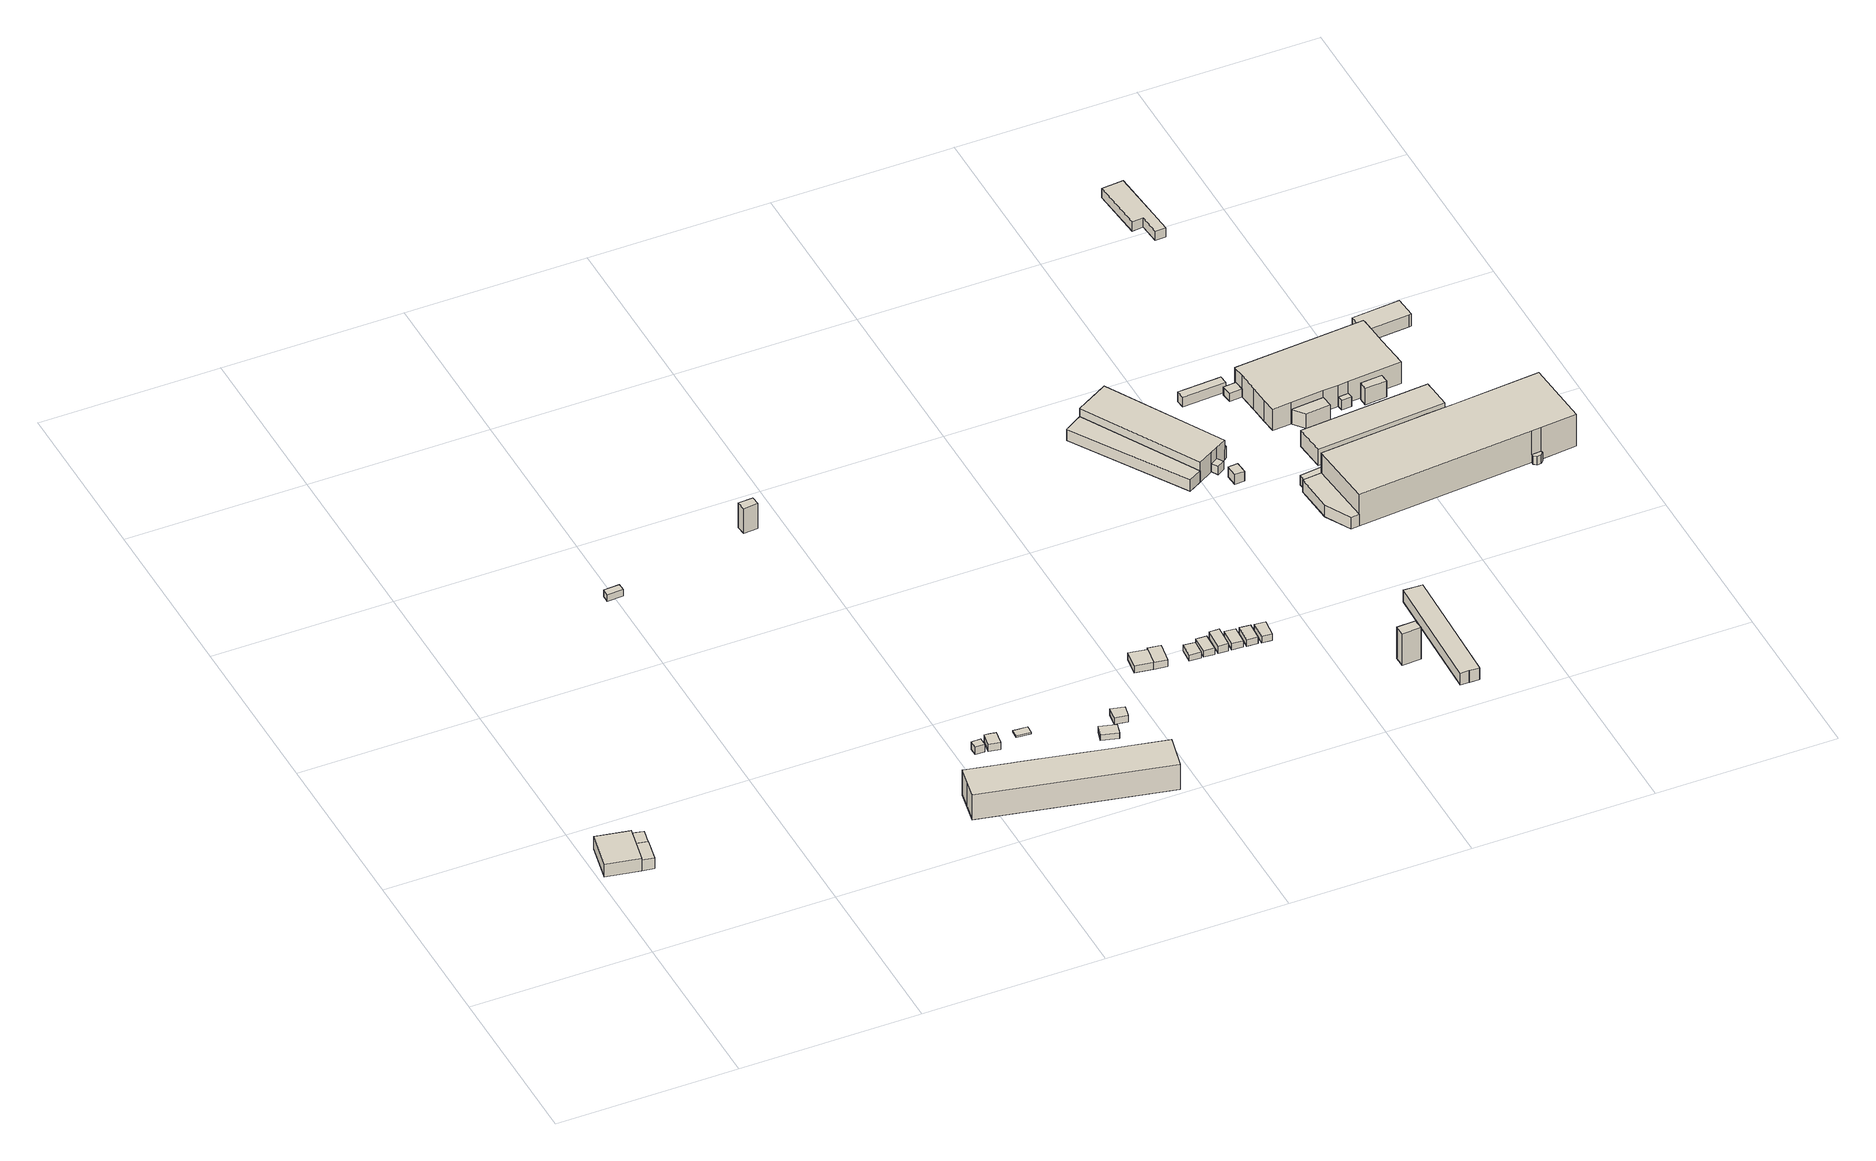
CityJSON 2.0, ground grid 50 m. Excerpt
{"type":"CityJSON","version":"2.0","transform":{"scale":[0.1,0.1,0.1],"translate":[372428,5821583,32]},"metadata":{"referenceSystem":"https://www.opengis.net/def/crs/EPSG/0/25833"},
"CityObjects":{
"building1":{"type":"Building","attributes":{"Gemeindeschluessel":"11000005","function":"31001_2020"},"address":[{"country":"Germany","locality":"Berlin","thoroughfareNumber":"694 (2)","thoroughfareName":"Heerstraße"}],"children":["building1-1","building1-2"]},
"building1-1":{"type":"BuildingPart","attributes":{"BezugspunktDach":"2200","measuredHeight":4.59,"storeysAboveGround":1},"parents":["building1"],"geometry":[{"type":"MultiSurface","lod":"1","boundaries":[[[0,1,2,3]],[[4,5,6,7]],[[4,7,3,2]],[[5,4,2,1]],[[8,9,10,6,5,1,0]],[[7,6,0,3]],[[6,10,9,8]]]}]},
"building1-2":{"type":"BuildingPart","attributes":{"BezugspunktDach":"2200","measuredHeight":3.49,"storeysAboveGround":1},"parents":["building1"],"geometry":[{"type":"Solid","lod":"1","boundaries":[[[[11,12,9,8]],[[10,13,14,6]],[[13,10,9,12]],[[14,13,12,11]],[[6,14,11,8]],[[10,6,8,9]]]]}]},
"building2":{"type":"Building","attributes":{"Gemeindeschluessel":"11000005","BezugspunktDach":"2200","function":"51009_1610","measuredHeight":2.95,"storeysAboveGround":0},"address":[{"country":"Germany","locality":"Berlin"}],"geometry":[{"type":"Solid","lod":"1","boundaries":[[[[15,16,17,18]],[[19,20,21,22]],[[19,22,18,17]],[[20,19,17,16]],[[21,20,16,15]],[[22,21,15,18]]]]}]},
"building3":{"type":"Building","attributes":{"Gemeindeschluessel":"11000005","BezugspunktDach":"2200","function":"31001_2140","measuredHeight":2.06,"storeysAboveGround":1},"address":[{"country":"Germany","locality":"Berlin","thoroughfareNumber":"694 (5)","thoroughfareName":"Heerstraße"}],"geometry":[{"type":"Solid","lod":"1","boundaries":[[[[23,24,25,26]],[[27,28,29,30]],[[27,30,26,25]],[[28,27,25,24]],[[29,28,24,23]],[[30,29,23,26]]]]}]},
"building4":{"type":"Building","attributes":{"Gemeindeschluessel":"11000005","BezugspunktDach":"2200","function":"31001_1000","measuredHeight":2.37,"storeysAboveGround":1},"address":[{"country":"Germany","locality":"Berlin","thoroughfareNumber":"3 (1)","thoroughfareName":"An der Spitze"}],"geometry":[{"type":"Solid","lod":"1","boundaries":[[[[31,32,33,34]],[[35,36,37,38]],[[35,38,34,33]],[[36,35,33,32]],[[37,36,32,31]],[[38,37,31,34]]]]}]},
"building5":{"type":"Building","attributes":{"Gemeindeschluessel":"11000005","BezugspunktDach":"2200","function":"31001_1000","measuredHeight":2.95,"storeysAboveGround":1},"address":[{"country":"Germany","locality":"Berlin","thoroughfareNumber":"3 (2)","thoroughfareName":"An der Spitze"}],"geometry":[{"type":"Solid","lod":"1","boundaries":[[[[39,40,41,42,43]],[[44,45,46,47,48]],[[44,48,43,42]],[[45,44,42,41]],[[46,45,41,40]],[[47,46,40,39]],[[48,47,39,43]]]]}]},
"building6":{"type":"Building","attributes":{"Gemeindeschluessel":"11000005","BezugspunktDach":"2200","function":"31001_1010","measuredHeight":8.96,"storeysAboveGround":2},"address":[{"country":"Germany","locality":"Berlin","thoroughfareNumber":"3, 4, 5","thoroughfareName":"An der Spitze"}],"geometry":[{"type":"Solid","lod":"1","boundaries":[[[[49,50,51,52,53,54,55,56,57,58,59,60]],[[61,62,63,64,65,66,67,68,69,70,71,72]],[[61,72,60,59]],[[62,61,59,58]],[[63,62,58,57]],[[64,63,57,56]],[[65,64,56,55]],[[66,65,55,54]],[[67,66,54,53]],[[68,67,53,52]],[[69,68,52,51]],[[70,69,51,50]],[[71,70,50,49]],[[72,71,49,60]]]]}]},
"building7":{"type":"Building","attributes":{"Gemeindeschluessel":"11000005","BezugspunktDach":"2200","function":"31001_1000","measuredHeight":0.427,"storeysAboveGround":1},"address":[{"country":"Germany","locality":"Berlin","thoroughfareNumber":"3 (3)","thoroughfareName":"An der Spitze"}],"geometry":[{"type":"Solid","lod":"1","boundaries":[[[[73,74,75,76]],[[77,78,79,80]],[[77,80,76,75]],[[78,77,75,74]],[[79,78,74,73]],[[80,79,73,76]]]]}]},
"building8":{"type":"Building","attributes":{"Gemeindeschluessel":"11000005","BezugspunktDach":"2200","function":"31001_2140","measuredHeight":7.92,"storeysAboveGround":1},"address":[{"country":"Germany","locality":"Berlin","thoroughfareNumber":"694 (4)","thoroughfareName":"Heerstraße"}],"geometry":[{"type":"Solid","lod":"1","boundaries":[[[[81,82,83,84]],[[85,86,87,88]],[[85,88,84,83]],[[86,85,83,82]],[[87,86,82,81]],[[88,87,81,84]]]]}]},
"building9":{"type":"Building","attributes":{"Gemeindeschluessel":"11000005","BezugspunktDach":"2200","function":"31001_1000","measuredHeight":1.85,"storeysAboveGround":1},"address":[{"country":"Germany","locality":"Berlin","thoroughfareNumber":"3 (4)","thoroughfareName":"An der Spitze"}],"geometry":[{"type":"Solid","lod":"1","boundaries":[[[[89,90,91,92]],[[93,94,95,96]],[[93,96,92,91]],[[94,93,91,90]],[[95,94,90,89]],[[96,95,89,92]]]]}]},
"building10":{"type":"Building","attributes":{"Gemeindeschluessel":"11000005","BezugspunktDach":"2200","function":"31001_1000","measuredHeight":2.04,"storeysAboveGround":1},"address":[{"country":"Germany","locality":"Berlin","thoroughfareNumber":"3 (5)","thoroughfareName":"An der Spitze"}],"geometry":[{"type":"Solid","lod":"1","boundaries":[[[[97,98,99,100]],[[101,102,103,104]],[[101,104,100,99]],[[102,101,99,98]],[[103,102,98,97]],[[104,103,97,100]]]]}]},
"building11":{"type":"Building","attributes":{"Gemeindeschluessel":"11000005","BezugspunktDach":"2200","function":"51009_1610","measuredHeight":2.13,"storeysAboveGround":0},"address":[{"country":"Germany","locality":"Berlin"}],"geometry":[{"type":"Solid","lod":"1","boundaries":[[[[105,106,107,108]],[[109,110,111,112]],[[109,112,108,107]],[[110,109,107,106]],[[111,110,106,105]],[[112,111,105,108]]]]}]},
"building12":{"type":"Building","attributes":{"Gemeindeschluessel":"11000005","BezugspunktDach":"2200","function":"31001_2463","measuredHeight":2.13,"storeysAboveGround":1},"address":[{"country":"Germany","locality":"Berlin","thoroughfareNumber":"6 (1)","thoroughfareName":"An der Spitze"}],"geometry":[{"type":"Solid","lod":"1","boundaries":[[[[113,114,115,116,106,105]],[[110,117,118,119,120,111]],[[110,111,105,106]],[[117,110,106,116]],[[118,117,116,115]],[[119,118,115,114]],[[120,119,114,113]],[[111,120,113,105]]]]}]},
"building13":{"type":"Building","attributes":{"Gemeindeschluessel":"11000005","BezugspunktDach":"2200","function":"51009_1611","measuredHeight":1.83,"storeysAboveGround":0},"address":[{"country":"Germany","locality":"Berlin"}],"geometry":[{"type":"Solid","lod":"1","boundaries":[[[[121,122,123,124]],[[125,126,127,128]],[[125,128,124,123]],[[126,125,123,122]],[[127,126,122,121]],[[128,127,121,124]]]]}]},
"building14":{"type":"Building","attributes":{"Gemeindeschluessel":"11000005","BezugspunktDach":"2200","function":"31001_2463","measuredHeight":1.99,"storeysAboveGround":1},"address":[{"country":"Germany","locality":"Berlin","thoroughfareNumber":"6 (3)","thoroughfareName":"An der Spitze"}],"geometry":[{"type":"Solid","lod":"1","boundaries":[[[[129,130,131,132]],[[133,134,135,136]],[[133,136,132,131]],[[134,133,131,130]],[[135,134,130,129]],[[136,135,129,132]]]]}]},
"building15":{"type":"Building","attributes":{"Gemeindeschluessel":"11000005","BezugspunktDach":"2200","function":"31001_2463","measuredHeight":2.29,"storeysAboveGround":1},"address":[{"country":"Germany","locality":"Berlin","thoroughfareNumber":"6 (4)","thoroughfareName":"An der Spitze"}],"geometry":[{"type":"Solid","lod":"1","boundaries":[[[[137,138,139,140]],[[141,142,143,144]],[[141,144,140,139]],[[142,141,139,138]],[[143,142,138,137]],[[144,143,137,140]]]]}]},
"building16":{"type":"Building","attributes":{"Gemeindeschluessel":"11000005","BezugspunktDach":"2200","function":"31001_2463","measuredHeight":2,"storeysAboveGround":1},"address":[{"country":"Germany","locality":"Berlin","thoroughfareNumber":"6 (5)","thoroughfareName":"An der Spitze"}],"geometry":[{"type":"Solid","lod":"1","boundaries":[[[[145,146,147,148]],[[149,150,151,152]],[[149,152,148,147]],[[150,149,147,146]],[[151,150,146,145]],[[152,151,145,148]]]]}]},
"building17":{"type":"Building","attributes":{"Gemeindeschluessel":"11000005","BezugspunktDach":"2200","function":"31001_2463","measuredHeight":2,"storeysAboveGround":1},"address":[{"country":"Germany","locality":"Berlin","thoroughfareNumber":"6 (6)","thoroughfareName":"An der Spitze"}],"geometry":[{"type":"Solid","lod":"1","boundaries":[[[[153,154,155,156]],[[157,158,159,160]],[[157,160,156,155]],[[158,157,155,154]],[[159,158,154,153]],[[160,159,153,156]]]]}]},
"building18":{"type":"Building","attributes":{"Gemeindeschluessel":"11000005","BezugspunktDach":"2200","function":"31001_2463","measuredHeight":1.92,"storeysAboveGround":1},"address":[{"country":"Germany","locality":"Berlin","thoroughfareNumber":"6 (7)","thoroughfareName":"An der Spitze"}],"geometry":[{"type":"Solid","lod":"1","boundaries":[[[[161,162,163,164]],[[165,166,167,168]],[[165,168,164,163]],[[166,165,163,162]],[[167,166,162,161]],[[168,167,161,164]]]]}]},
"building19":{"type":"Building","attributes":{"Gemeindeschluessel":"11000005","BezugspunktDach":"2200","function":"31001_2463","measuredHeight":10.14,"storeysAboveGround":1},"address":[{"country":"Germany","locality":"Berlin","thoroughfareNumber":"6 (8)","thoroughfareName":"An der Spitze"}],"geometry":[{"type":"Solid","lod":"1","boundaries":[[[[169,170,171,172]],[[173,174,175,176]],[[173,176,172,171]],[[174,173,171,170]],[[175,174,170,169]],[[176,175,169,172]]]]}]},
"building20":{"type":"Building","attributes":{"Gemeindeschluessel":"11000005","BezugspunktDach":"2200","function":"31001_2100","measuredHeight":3.61,"storeysAboveGround":1},"address":[{"country":"Germany","locality":"Berlin","thoroughfareNumber":"33 (10)","thoroughfareName":"Am Zeppelinpark"}],"geometry":[{"type":"Solid","lod":"1","boundaries":[[[[177,178,179,180]],[[181,182,183,184]],[[181,184,180,179]],[[182,181,179,178]],[[183,182,178,177]],[[184,183,177,180]]]]}]},
"building21":{"type":"Building","attributes":{"Gemeindeschluessel":"11000005","BezugspunktDach":"2200","function":"31001_2143","measuredHeight":6.75,"storeysAboveGround":1},"address":[{"country":"Germany","locality":"Berlin","thoroughfareNumber":"33 (5)","thoroughfareName":"Am Zeppelinpark"}],"geometry":[{"type":"Solid","lod":"1","boundaries":[[[[185,186,187,188,189,190,191]],[[192,193,194,195,196,182,181]],[[192,181,191,190]],[[193,192,190,189]],[[194,193,189,188]],[[195,194,188,187]],[[196,195,187,186]],[[182,196,186,185]],[[181,182,185,191]]]]}]},
"building22":{"type":"Building","attributes":{"Gemeindeschluessel":"11000005","BezugspunktDach":"2200","function":"31001_9998","measuredHeight":4.54,"storeysAboveGround":1},"address":[{"country":"Germany","locality":"Berlin","thoroughfareNumber":"9 (2)","thoroughfareName":"An der Spitze"}],"geometry":[{"type":"Solid","lod":"1","boundaries":[[[[197,198,199,200,201,202,203]],[[204,205,206,207,208,209,210]],[[204,210,203,202]],[[205,204,202,201]],[[206,205,201,200]],[[207,206,200,199]],[[208,207,199,198]],[[209,208,198,197]],[[210,209,197,203]]]]}]},
"building23":{"type":"Building","attributes":{"Gemeindeschluessel":"11000005","BezugspunktDach":"2200","function":"51009_1610","measuredHeight":2.67,"storeysAboveGround":0},"address":[{"country":"Germany","locality":"Berlin"}],"geometry":[{"type":"Solid","lod":"1","boundaries":[[[[211,212,213,214]],[[215,216,217,218]],[[215,218,214,213]],[[216,215,213,212]],[[217,216,212,211]],[[218,217,211,214]]]]}]},
"building24":{"type":"Building","attributes":{"Gemeindeschluessel":"11000005","BezugspunktDach":"2200","function":"51009_1610","measuredHeight":3.64,"storeysAboveGround":0},"address":[{"country":"Germany","locality":"Berlin"}],"geometry":[{"type":"Solid","lod":"1","boundaries":[[[[219,220,221,222,223]],[[224,225,226,194,193]],[[224,193,223,222]],[[225,224,222,221]],[[226,225,221,220]],[[194,226,220,219]],[[193,194,219,223]]]]}]},
"building25":{"type":"Building","attributes":{"Gemeindeschluessel":"11000005","BezugspunktDach":"2200","function":"31001_2200","measuredHeight":3.26,"storeysAboveGround":1},"address":[{"country":"Germany","locality":"Berlin","thoroughfareNumber":"33 (6)","thoroughfareName":"Am Zeppelinpark"}],"geometry":[{"type":"Solid","lod":"1","boundaries":[[[[227,228,229,230]],[[231,232,233,234]],[[231,234,230,229]],[[232,231,229,228]],[[233,232,228,227]],[[234,233,227,230]]]]}]},
"building26":{"type":"Building","attributes":{"Gemeindeschluessel":"11000005","BezugspunktDach":"2200","function":"51009_1610","measuredHeight":3.71,"storeysAboveGround":0},"address":[{"country":"Germany","locality":"Berlin"}],"geometry":[{"type":"Solid","lod":"1","boundaries":[[[[235,236,237,238,239]],[[240,241,242,243,244]],[[240,244,239,238]],[[241,240,238,237]],[[242,241,237,236]],[[243,242,236,235]],[[244,243,235,239]]]]}]},
"building27":{"type":"Building","attributes":{"Gemeindeschluessel":"11000005","BezugspunktDach":"2200","function":"31001_2100","measuredHeight":2.98,"storeysAboveGround":1},"address":[{"country":"Germany","locality":"Berlin","thoroughfareNumber":"33 (9)","thoroughfareName":"Am Zeppelinpark"}],"geometry":[{"type":"Solid","lod":"1","boundaries":[[[[245,246,247,248]],[[249,250,251,252]],[[249,252,248,247]],[[250,249,247,246]],[[251,250,246,245]],[[252,251,245,248]]]]}]},
"building28":{"type":"Building","attributes":{"Gemeindeschluessel":"11000005","BezugspunktDach":"2200","function":"31001_2100","measuredHeight":3.13,"storeysAboveGround":1},"address":[{"country":"Germany","locality":"Berlin","thoroughfareNumber":"33 (11)","thoroughfareName":"Am Zeppelinpark"}],"geometry":[{"type":"Solid","lod":"1","boundaries":[[[[253,254,255,256]],[[257,258,259,260]],[[257,260,256,255]],[[258,257,255,254]],[[259,258,254,253]],[[260,259,253,256]]]]}]},
"building29":{"type":"Building","attributes":{"Gemeindeschluessel":"11000005","BezugspunktDach":"2200","function":"51009_1610","measuredHeight":2.5,"storeysAboveGround":0},"address":[{"country":"Germany","locality":"Berlin"}],"geometry":[{"type":"Solid","lod":"1","boundaries":[[[[261,262,263,264]],[[265,266,267,268]],[[265,268,264,263]],[[266,265,263,262]],[[267,266,262,261]],[[268,267,261,264]]]]}]},
"building30":{"type":"Building","attributes":{"Gemeindeschluessel":"11000005","BezugspunktDach":"2200","function":"51009_1610","measuredHeight":4.69,"storeysAboveGround":0},"address":[{"country":"Germany","locality":"Berlin"}],"geometry":[{"type":"Solid","lod":"1","boundaries":[[[[269,270,271,272]],[[273,274,275,276]],[[273,276,272,271]],[[274,273,271,270]],[[275,274,270,269]],[[276,275,269,272]]]]}]},
"building31":{"type":"Building","attributes":{"Gemeindeschluessel":"11000005","BezugspunktDach":"2200","function":"31001_2100","measuredHeight":5.53,"storeysAboveGround":1},"address":[{"country":"Germany","locality":"Berlin","thoroughfareNumber":"33 (8)","thoroughfareName":"Am Zeppelinpark"}],"geometry":[{"type":"Solid","lod":"1","boundaries":[[[[277,278,279,280,281]],[[282,283,284,285,286]],[[282,286,281,280]],[[283,282,280,279]],[[284,283,279,278]],[[285,284,278,277]],[[286,285,277,281]]]]}]},
"building32":{"type":"Building","attributes":{"Gemeindeschluessel":"11000005","BezugspunktDach":"2200","function":"51009_1610","measuredHeight":3,"storeysAboveGround":0},"address":[{"country":"Germany","locality":"Berlin"}],"geometry":[{"type":"Solid","lod":"1","boundaries":[[[[287,288,289,290]],[[291,292,293,294]],[[291,294,290,289]],[[292,291,289,288]],[[293,292,288,287]],[[294,293,287,290]]]]}]},
"building33":{"type":"Building","attributes":{"Gemeindeschluessel":"11000005","BezugspunktDach":"2200","function":"31001_2111","measuredHeight":8.04,"storeysAboveGround":1},"address":[{"country":"Germany","locality":"Berlin","thoroughfareNumber":"33 (4)","thoroughfareName":"Am Zeppelinpark"}],"geometry":[{"type":"Solid","lod":"1","boundaries":[[[[295,296,297,298,299,300,301,302,303,304,305,306,307,308]],[[309,310,311,312,291,294,313,314,315,316,317,266,265,318]],[[309,318,308,307]],[[310,309,307,306]],[[311,310,306,305]],[[312,311,305,304]],[[291,312,304,303]],[[294,291,303,302]],[[313,294,302,301]],[[314,313,301,300]],[[315,314,300,299]],[[316,315,299,298]],[[317,316,298,297]],[[266,317,297,296]],[[265,266,296,295]],[[318,265,295,308]]]]}]},
"building34":{"type":"Building","attributes":{"Gemeindeschluessel":"11000005","BezugspunktDach":"2200","function":"51009_1610","measuredHeight":5.43,"storeysAboveGround":0},"address":[{"country":"Germany","locality":"Berlin"}],"geometry":[{"type":"Solid","lod":"1","boundaries":[[[[319,320,321,322]],[[323,324,325,326]],[[323,326,322,321]],[[324,323,321,320]],[[325,324,320,319]],[[326,325,319,322]]]]}]},
"building35":{"type":"Building","attributes":{"Gemeindeschluessel":"11000005","function":"31001_2111"},"address":[{"country":"Germany","locality":"Berlin","thoroughfareNumber":"33","thoroughfareName":"Am Zeppelinpark"}],"children":["building35-1","building35-2","building35-3"]},
"building35-1":{"type":"BuildingPart","attributes":{"BezugspunktDach":"2200","measuredHeight":10.21,"storeysAboveGround":2},"parents":["building35"],"geometry":[{"type":"MultiSurface","lod":"1","boundaries":[[[327,328,329,330,331,332,333,334,335,336,337]],[[325,324,338,339,340,341,342,343,344,241,240]],[[325,240,337,336]],[[324,325,336,335]],[[338,324,335,334]],[[339,345,346,334,333]],[[340,339,333,332]],[[341,340,332,331]],[[342,341,331,330]],[[343,342,330,329]],[[347,348,343,344,343,329,328]],[[241,344,328,327]],[[240,241,327,337]],[[338,346,345,339]],[[344,343,348,347]]]}]},
"building35-2":{"type":"BuildingPart","attributes":{"BezugspunktDach":"2200","measuredHeight":4.93,"storeysAboveGround":2},"parents":["building35"],"geometry":[{"type":"Solid","lod":"1","boundaries":[[[[346,345,349,350]],[[351,339,338,352]],[[351,352,350,349]],[[339,351,349,345]],[[339,345,339,338]],[[352,338,346,350]],[[338,339,345,346]]]]}]},
"building35-3":{"type":"BuildingPart","attributes":{"BezugspunktDach":"2200","measuredHeight":2.64,"storeysAboveGround":2},"parents":["building35"],"geometry":[{"type":"Solid","lod":"1","boundaries":[[[[353,354,355,356,348,347]],[[343,357,358,359,360,344]],[[357,343,348,356]],[[358,357,356,355]],[[359,358,355,354]],[[360,359,354,353]],[[344,360,353,347]],[[343,344,347,348]]]]}]},
"building36":{"type":"Building","attributes":{"Gemeindeschluessel":"11000005","BezugspunktDach":"2200","function":"31001_2100","measuredHeight":5.17,"storeysAboveGround":1},"address":[{"country":"Germany","locality":"Berlin","thoroughfareNumber":"33 (12)","thoroughfareName":"Am Zeppelinpark"}],"geometry":[{"type":"Solid","lod":"1","boundaries":[[[[361,362,363,364]],[[365,366,367,368]],[[365,368,364,363]],[[366,365,363,362]],[[367,366,362,361]],[[368,367,361,364]]]]}]},
"building37":{"type":"Building","attributes":{"Gemeindeschluessel":"11000005","BezugspunktDach":"2200","function":"31001_2100","measuredHeight":2.94,"storeysAboveGround":1},"address":[{"country":"Germany","locality":"Berlin","thoroughfareNumber":"35","thoroughfareName":"Am Zeppelinpark"}],"geometry":[{"type":"Solid","lod":"1","boundaries":[[[[369,370,371,372,373,374]],[[375,376,377,378,379,380]],[[375,380,374,373]],[[376,375,373,372]],[[377,376,372,371]],[[378,377,371,370]],[[379,378,370,369]],[[380,379,369,374]]]]}]},
"building38":{"type":"Building","attributes":{"Gemeindeschluessel":"11000005","BezugspunktDach":"2200","function":"51009_1610","measuredHeight":3.75,"storeysAboveGround":0},"address":[{"country":"Germany","locality":"Berlin"}],"geometry":[{"type":"Solid","lod":"1","boundaries":[[[[381,382,383,384,385,386,387]],[[388,389,390,391,392,393,394]],[[388,394,387,386]],[[389,388,386,385]],[[390,389,385,384]],[[391,390,384,383]],[[392,391,383,382]],[[393,392,382,381]],[[394,393,381,387]]]]}]}
},
"vertices":[
[104,282,54],[126,390,54],[32,409,54],[10,300,54],[32,409,14],[126,390,14],[104,282,14],[10,300,14],[104,282,49],[117,346,49],[117,346,14],
[136,276,49],[149,340,49],[149,340,14],[136,276,14],
[149,340,46],[158,383,46],[126,390,46],[117,346,46],[126,390,16],[158,383,16],[149,340,16],[117,346,16],
[477,1273,25],[521,1275,25],[520,1296,25],[476,1294,25],[520,1296,4],[521,1275,4],[477,1273,4],[476,1294,4],
[1069,345,32],[1069,368,32],[1043,368,32],[1043,345,32],[1043,368,8],[1069,368,8],[1069,345,8],[1043,345,8],
[1109,337,30],[1115,376,30],[1100,379,30],[1085,381,30],[1078,343,30],[1085,381,7],[1100,379,7],[1115,376,7],[1109,337,7],[1078,343,7],
[1444,8,87],[1466,105,87],[1343,132,87],[1327,135,87],[1214,160,87],[1198,164,87],[1084,189,87],[1069,192,87],[950,218,87],[948,218,87],[939,169,87],[929,120,87],[939,169,8],[948,218,8],[950,218,8],[1069,192,8],[1084,189,8],[1198,164,8],[1214,160,8],[1327,135,8],[1343,132,8],[1466,105,8],[1444,8,8],[929,120,8],
[1202,357,14],[1203,381,14],[1164,383,14],[1162,360,14],[1164,383,10],[1203,381,10],[1202,357,10],[1162,360,10],
[893,1368,82],[934,1372,82],[932,1397,82],[891,1395,82],[932,1397,3],[934,1372,3],[893,1368,3],[891,1395,3],
[1391,248,28],[1400,280,28],[1354,293,28],[1344,261,28],[1354,293,10],[1400,280,10],[1391,248,10],[1344,261,10],
[1439,299,28],[1447,333,28],[1409,342,28],[1403,305,28],[1409,342,8],[1447,333,8],[1439,299,8],[1403,305,8],
[1580,451,35],[1588,503,35],[1538,512,35],[1530,459,35],[1538,512,13],[1588,503,13],[1580,451,13],[1530,459,13],
[1580,450,35],[1616,445,35],[1625,503,35],[1589,508,35],[1589,508,13],[1625,503,13],[1616,445,13],[1580,450,13],
[1705,441,31],[1708,482,31],[1676,485,31],[1673,443,31],[1676,485,12],[1708,482,12],[1705,441,12],[1673,443,12],
[1741,440,32],[1743,491,32],[1714,492,32],[1712,442,32],[1714,492,12],[1743,491,12],[1741,440,12],[1712,442,12],
[1778,439,34],[1782,500,34],[1755,501,34],[1751,440,34],[1755,501,11],[1782,500,11],[1778,439,11],[1751,440,11],
[1817,436,32],[1820,486,32],[1790,489,32],[1787,438,32],[1790,489,12],[1820,486,12],[1817,436,12],[1787,438,12],
[1856,433,32],[1859,483,32],[1830,486,32],[1826,435,32],[1830,486,12],[1859,483,12],[1856,433,12],[1826,435,12],
[1894,430,31],[1899,480,31],[1869,483,31],[1865,432,31],[1869,483,11],[1899,480,11],[1894,430,11],[1865,432,11],
[2144,209,109],[2196,211,109],[2194,240,109],[2143,238,109],[2194,240,8],[2196,211,8],[2144,209,8],[2143,238,8],
[1960,1047,39],[1997,1068,39],[1818,1385,39],[1768,1355,39],[1818,1385,3],[1997,1068,3],[1960,1047,3],[1768,1355,3],
[1997,1068,66],[2039,1092,66],[2059,1104,66],[2089,1120,66],[1909,1437,66],[1864,1411,66],[1818,1385,66],[1864,1411,3],[1909,1437,3],[2089,1120,3],[2059,1104,3],[2039,1092,3],
[2267,83,42],[2269,83,42],[2295,82,42],[2305,432,42],[2279,433,42],[2253,434,42],[2243,83,42],[2253,434,4],[2279,433,4],[2305,432,4],[2295,82,4],[2269,83,4],[2267,83,4],[2243,83,4],
[2049,1073,31],[2070,1085,31],[2059,1104,31],[2038,1092,31],[2059,1104,5],[2070,1085,5],[2049,1073,5],[2038,1092,5],
[2089,1120,40],[2096,1126,40],[2093,1157,40],[1927,1448,40],[1909,1437,40],[1927,1448,3],[2093,1157,3],[2096,1126,3],
[2070,1021,37],[2097,1023,37],[2094,1057,37],[2068,1055,37],[2094,1057,5],[2097,1023,5],[2070,1021,5],[2068,1055,5],
[2219,816,41],[2257,745,41],[2280,747,41],[2264,932,41],[2210,927,41],[2264,932,3],[2280,747,3],[2257,745,3],[2219,816,3],[2210,927,3],
[2218,929,34],[2278,936,34],[2276,960,34],[2216,953,34],[2276,960,4],[2278,936,4],[2218,929,4],[2216,953,4],
[2082,1350,34],[2203,1357,34],[2201,1381,34],[2080,1374,34],[2201,1381,3],[2203,1357,3],[2082,1350,3],[2080,1374,3],
[2196,1319,29],[2231,1322,29],[2228,1352,29],[2193,1349,29],[2228,1352,4],[2231,1322,4],[2196,1319,4],[2193,1349,4],
[2323,1145,50],[2391,1151,50],[2388,1184,50],[2297,1176,50],[2388,1184,3],[2391,1151,3],[2323,1145,3],[2297,1176,3],
[2288,1003,54],[2648,1033,54],[2645,1075,54],[2641,1117,54],[2281,1088,54],[2641,1117,3],[2645,1075,3],[2648,1033,3],[2288,1003,3],[2281,1088,3],
[2432,1171,34],[2460,1174,34],[2459,1190,34],[2430,1187,34],[2459,1190,4],[2460,1174,4],[2432,1171,4],[2430,1187,4],
[2228,1352,72],[2231,1322,72],[2236,1265,72],[2240,1212,72],[2244,1172,72],[2297,1176,72],[2388,1184,72],[2430,1187,72],[2459,1190,72],[2609,1202,72],[2601,1295,72],[2594,1383,72],[2593,1388,72],[2228,1358,72],[2593,1388,4],[2594,1383,4],[2601,1295,4],[2609,1202,4],[2388,1184,4],[2297,1176,4],[2244,1172,4],[2240,1212,4],[2236,1265,4],[2228,1358,4],
[2534,955,57],[2565,958,57],[2563,984,57],[2532,981,57],[2563,984,3],[2565,958,3],[2534,955,3],[2532,981,3],
[2280,747,105],[2770,788,105],[2796,790,105],[2897,799,105],[2882,985,105],[2700,969,105],[2642,964,105],[2566,958,105],[2565,958,105],[2534,955,105],[2264,932,105],[2566,958,3],[2642,964,3],[2700,969,3],[2882,985,3],[2897,799,3],[2796,790,3],[2770,788,3],[2642,964,52],[2566,958,52],[2770,788,30],[2796,790,30],
[2639,993,52],[2563,987,52],[2639,993,3],[2563,987,3],
[2771,781,30],[2778,774,30],[2790,775,30],[2797,783,30],[2797,783,3],[2790,775,3],[2778,774,3],[2771,781,3],
[2494,1166,55],[2554,1171,55],[2552,1195,55],[2492,1190,55],[2552,1195,3],[2554,1171,3],[2494,1166,3],[2492,1190,3],
[2260,2020,31],[2291,2023,31],[2296,1963,31],[2326,1965,31],[2308,2175,31],[2247,2170,31],[2308,2175,2],[2326,1965,2],[2296,1963,2],[2291,2023,2],[2260,2020,2],[2247,2170,2],
[2593,1388,41],[2594,1383,41],[2599,1384,41],[2720,1393,41],[2727,1394,41],[2722,1454,41],[2588,1443,41],[2722,1454,3],[2727,1394,3],[2720,1393,3],[2599,1384,3],[2594,1383,3],[2593,1388,3],[2588,1443,3]
]}
